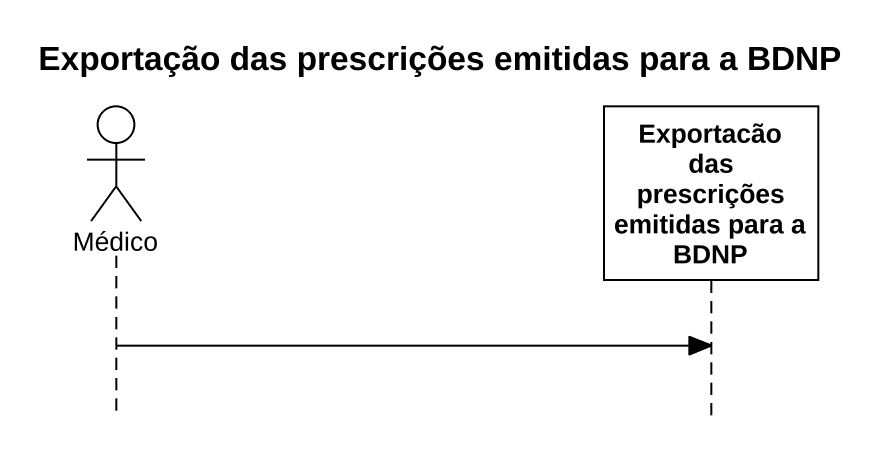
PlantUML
@startuml
title Exportação das prescrições emitidas para a BDNP
hide footbox
actor Médico
participant "Exportacão das prescrições emitidas para a BDNP" as Exportacão_das_prescrições

Médico -> Exportacão_das_prescrições
@enduml
